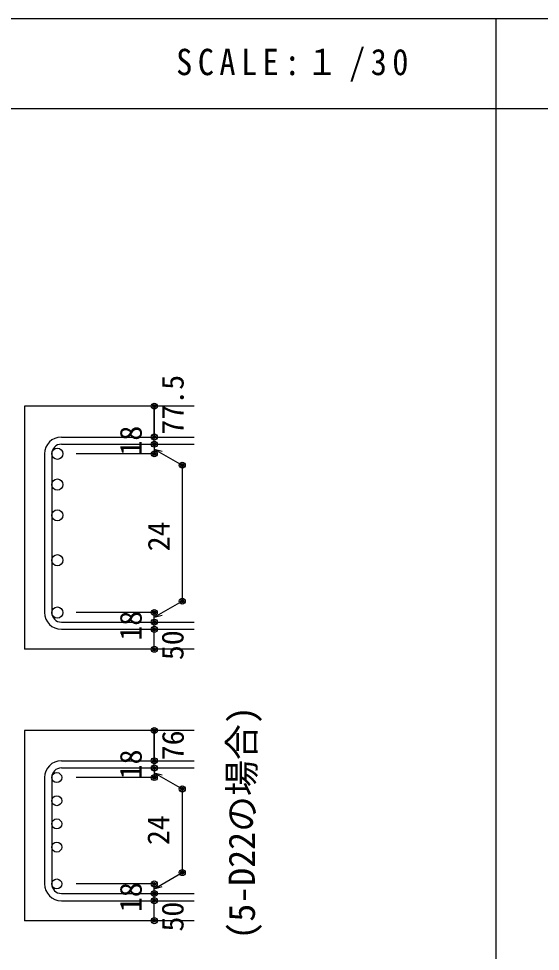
# Model space of a CAD drawing. Units: millimetres at full size, sheet at 1:30; details may follow other scales. Extents: x -5973 to 5954, y -4195 to 4201.
# Drawn here: x -2321 to -1013, y 1866 to 4201 of the extents above; entities that cross this region are included whole.
import ezdxf
from ezdxf.enums import TextEntityAlignment as Align

# ---------------------------------------------------------------- set-up
doc = ezdxf.new("R2010")
doc.units = ezdxf.units.MM
doc.header["$LTSCALE"] = 30
doc.header["$PDMODE"] = 32
doc.header["$PDSIZE"] = 15
for name, color, linetype in [('0-1_躯体線', 2, 'Continuous'), ('0-5_基礎梁筋', 7, 'Continuous'), ('0-6_スタラップ筋', 7, 'Continuous'), ('0-7_文字', 4, 'Continuous'), ('0-D_寸法', 4, 'Continuous'), ('6-7_文字', 7, 'Continuous'), ('F-0_枠', 6, 'Continuous')]:
    doc.layers.add(name, color=color, linetype=linetype)
doc.styles.add('ＭＳ ゴシック', font='')
doc.styles.get('ＭＳ ゴシック').set_extended_font_data('MS Gothic')

msp = doc.modelspace()

# ---------------------------------------------------------------- linework, layer by layer
at = {"layer": '0-1_躯体線'}
for p, q in [((-1880.8, 3231.03), (-2305.8, 3231.03)), ((-2305.8, 3231.03), (-2305.8, 2622.53)), ((-1880.8, 2622.53), (-2305.8, 2622.53)), ((-1880.8, 2419.07), (-2305.8, 2419.07)), ((-2305.8, 2419.07), (-2305.8, 1943.07)), ((-1880.8, 1943.07), (-2305.8, 1943.07))]:
    msp.add_line(p, q, dxfattribs=at)
at = {"layer": '0-5_基礎梁筋', "color": 3}
for centre, radius in [((-2223.8, 3111.83), 14), ((-2223.8, 3034.83), 14), ((-2223.8, 2957.83), 14), ((-2223.8, 2845.53), 14), ((-2223.8, 2714.53), 14), ((-2225.3, 2301.37), 12.5), ((-2225.3, 2243.37), 12.5), ((-2225.3, 2185.37), 12.5), ((-2225.3, 2127.37), 12.5), ((-2225.3, 2035.07), 12.5), ((-2225.3, 2035.07), 12.5)]:
    msp.add_circle(centre, radius, dxfattribs=at)
at = {"layer": '0-6_スタラップ筋'}
for p, q in [((-2213.8, 3153.83), (-1880.8, 3153.83)), ((-2213.8, 3135.83), (-1880.8, 3135.83)), ((-2255.8, 3111.83), (-2255.8, 2714.53)), ((-2237.8, 3111.83), (-2237.8, 2714.53)), ((-2213.8, 2690.53), (-1880.8, 2690.53)), ((-2213.8, 2672.53), (-1880.8, 2672.53)), ((-2213.8, 2343.37), (-1880.8, 2343.37)), ((-2213.8, 2325.37), (-1880.8, 2325.37)), ((-2255.8, 2301.37), (-2255.8, 2035.07)), ((-2237.8, 2301.37), (-2237.8, 2035.07)), ((-2213.8, 2011.07), (-1880.8, 2011.07)), ((-2213.8, 1993.07), (-1880.8, 1993.07))]:
    msp.add_line(p, q, dxfattribs=at)
for centre, radius, start, end in [((-2213.8, 3111.83), 42, 90, 180), ((-2213.8, 3111.83), 24, 90, 180), ((-2213.8, 2714.53), 42, 180, 270), ((-2213.8, 2714.53), 24, 180, 270), ((-2213.8, 2301.37), 42, 90, 180), ((-2213.8, 2301.37), 24, 90, 180), ((-2213.8, 2035.07), 42, 180, 270), ((-2213.8, 2035.07), 24, 180, 270)]:
    msp.add_arc(centre, radius, start, end, dxfattribs=at)
at = {"layer": '0-D_寸法'}
for p, q in [((-1980.8, 3153.83), (-1980.8, 3231.03)), ((-1980.8, 3231.03), (-1980.8, 3153.83)), ((-1980.8, 3135.83), (-1980.8, 3153.83)), ((-1980.8, 3135.83), (-1980.8, 3111.83)), ((-1980.8, 3111.83), (-2176.89, 3111.83)), ((-1980.8, 3123.83), (-1910.74, 3083.39)), ((-1980.8, 3123.83), (-1961.48, 3118.66)), ((-1910.74, 3083.39), (-1910.74, 2742.98)), ((-1980.8, 2702.53), (-1910.74, 2742.98)), ((-1980.8, 2714.53), (-2176.89, 2714.53)), ((-1980.8, 2690.53), (-1980.8, 2714.53)), ((-1980.8, 2702.53), (-1961.48, 2707.71)), ((-1980.8, 2672.53), (-1980.8, 2690.53)), ((-1980.8, 2622.53), (-1980.8, 2672.53)), ((-1980.8, 2325.37), (-1980.8, 2343.37)), ((-1980.8, 2325.37), (-1980.8, 2301.37)), ((-1980.8, 2313.37), (-1910.74, 2272.93)), ((-1980.8, 2313.37), (-1961.48, 2308.2)), ((-1980.8, 2301.37), (-2176.89, 2301.37)), ((-1910.74, 2272.93), (-1910.74, 2063.52)), ((-1980.8, 2023.07), (-1910.74, 2063.52)), ((-1980.8, 2035.07), (-2176.89, 2035.07)), ((-1980.8, 2011.07), (-1980.8, 2035.07)), ((-1980.8, 2023.07), (-1961.48, 2028.25)), ((-1980.8, 1993.07), (-1980.8, 2011.07)), ((-1980.8, 1943.07), (-1980.8, 1993.07))]:
    msp.add_line(p, q, dxfattribs=at)
msp.add_lwpolyline([(-1980.8, 2343.37), (-1980.8, 2419.07), (-1980.8, 2343.37)], dxfattribs=at)
for centre, radius in [((-1980.8, 3231.03), 4), ((-1980.8, 3231.03), 3.6), ((-1980.8, 3231.03), 3.2), ((-1980.8, 3231.03), 2.8), ((-1980.8, 3231.03), 2.4), ((-1980.8, 3231.03), 2), ((-1980.8, 3231.03), 1.6), ((-1980.8, 3231.03), 1.2), ((-1980.8, 3231.03), 0.8), ((-1980.8, 3231.03), 0.4), ((-1980.8, 3153.83), 4), ((-1980.8, 3153.83), 3.6), ((-1980.8, 3153.83), 3.2), ((-1980.8, 3153.83), 2.8), ((-1980.8, 3153.83), 2.4), ((-1980.8, 3153.83), 2), ((-1980.8, 3153.83), 1.6), ((-1980.8, 3153.83), 1.2), ((-1980.8, 3153.83), 0.8), ((-1980.8, 3153.83), 0.4), ((-1980.8, 3135.83), 4), ((-1980.8, 3135.83), 3.6), ((-1980.8, 3135.83), 3.2), ((-1980.8, 3135.83), 2.8), ((-1980.8, 3135.83), 2.4), ((-1980.8, 3135.83), 2), ((-1980.8, 3135.83), 1.6), ((-1980.8, 3135.83), 1.2), ((-1980.8, 3135.83), 0.8), ((-1980.8, 3135.83), 0.4), ((-1980.8, 3111.83), 4), ((-1980.8, 3111.83), 3.6), ((-1980.8, 3111.83), 3.2), ((-1980.8, 3111.83), 2.8), ((-1980.8, 3111.83), 2.4), ((-1980.8, 3111.83), 2), ((-1980.8, 3111.83), 1.6), ((-1980.8, 3111.83), 1.2), ((-1980.8, 3111.83), 0.8), ((-1980.8, 3111.83), 0.4), ((-1910.74, 3083.39), 4), ((-1910.74, 3083.39), 3.6), ((-1910.74, 3083.39), 3.2), ((-1910.74, 3083.39), 2.8), ((-1910.74, 3083.39), 2.4), ((-1910.74, 3083.39), 2), ((-1910.74, 3083.39), 1.6), ((-1910.74, 3083.39), 1.2), ((-1910.74, 3083.39), 0.8), ((-1910.74, 3083.39), 0.4), ((-1910.74, 2742.98), 4), ((-1910.74, 2742.98), 3.6), ((-1910.74, 2742.98), 3.2), ((-1910.74, 2742.98), 2.8), ((-1910.74, 2742.98), 2.4), ((-1910.74, 2742.98), 2), ((-1910.74, 2742.98), 1.6), ((-1910.74, 2742.98), 1.2), ((-1910.74, 2742.98), 0.8), ((-1910.74, 2742.98), 0.4), ((-1980.8, 2714.53), 4), ((-1980.8, 2714.53), 3.6), ((-1980.8, 2714.53), 3.2), ((-1980.8, 2714.53), 2.8), ((-1980.8, 2714.53), 2.4), ((-1980.8, 2714.53), 2), ((-1980.8, 2714.53), 1.6), ((-1980.8, 2714.53), 1.2), ((-1980.8, 2714.53), 0.8), ((-1980.8, 2714.53), 0.4), ((-1980.8, 2690.53), 4), ((-1980.8, 2690.53), 3.6), ((-1980.8, 2690.53), 3.2), ((-1980.8, 2690.53), 2.8), ((-1980.8, 2690.53), 2.4), ((-1980.8, 2690.53), 2), ((-1980.8, 2690.53), 1.6), ((-1980.8, 2690.53), 1.2), ((-1980.8, 2690.53), 0.8), ((-1980.8, 2690.53), 0.4), ((-1980.8, 2672.53), 4), ((-1980.8, 2672.53), 3.6), ((-1980.8, 2672.53), 3.2), ((-1980.8, 2672.53), 2.8), ((-1980.8, 2672.53), 2.4), ((-1980.8, 2672.53), 2), ((-1980.8, 2672.53), 1.6), ((-1980.8, 2672.53), 1.2), ((-1980.8, 2672.53), 0.8), ((-1980.8, 2672.53), 0.4), ((-1980.8, 2622.53), 4), ((-1980.8, 2622.53), 3.6), ((-1980.8, 2622.53), 3.2), ((-1980.8, 2622.53), 2.8), ((-1980.8, 2622.53), 2.4), ((-1980.8, 2622.53), 2), ((-1980.8, 2622.53), 1.6), ((-1980.8, 2622.53), 1.2), ((-1980.8, 2622.53), 0.8), ((-1980.8, 2622.53), 0.4), ((-1980.8, 2419.07), 4), ((-1980.8, 2419.07), 3.6), ((-1980.8, 2419.07), 3.2), ((-1980.8, 2419.07), 2.8), ((-1980.8, 2419.07), 2.4), ((-1980.8, 2419.07), 2), ((-1980.8, 2419.07), 1.6), ((-1980.8, 2419.07), 1.2), ((-1980.8, 2419.07), 0.8), ((-1980.8, 2419.07), 0.4), ((-1980.8, 2343.37), 4), ((-1980.8, 2343.37), 3.6), ((-1980.8, 2343.37), 3.2), ((-1980.8, 2343.37), 2.8), ((-1980.8, 2343.37), 2.4), ((-1980.8, 2343.37), 2), ((-1980.8, 2343.37), 1.6), ((-1980.8, 2343.37), 1.2), ((-1980.8, 2343.37), 0.8), ((-1980.8, 2343.37), 0.4), ((-1980.8, 2325.37), 4), ((-1980.8, 2325.37), 3.6), ((-1980.8, 2325.37), 3.2), ((-1980.8, 2325.37), 2.8), ((-1980.8, 2325.37), 2.4), ((-1980.8, 2325.37), 2), ((-1980.8, 2325.37), 1.6), ((-1980.8, 2325.37), 1.2), ((-1980.8, 2325.37), 0.8), ((-1980.8, 2325.37), 0.4), ((-1980.8, 2301.37), 4), ((-1980.8, 2301.37), 3.6), ((-1980.8, 2301.37), 3.2), ((-1980.8, 2301.37), 2.8), ((-1980.8, 2301.37), 2.4), ((-1980.8, 2301.37), 2), ((-1980.8, 2301.37), 1.6), ((-1980.8, 2301.37), 1.2), ((-1980.8, 2301.37), 0.8), ((-1980.8, 2301.37), 0.4), ((-1910.74, 2272.93), 4), ((-1910.74, 2272.93), 3.6), ((-1910.74, 2272.93), 3.2), ((-1910.74, 2272.93), 2.8), ((-1910.74, 2272.93), 2.4), ((-1910.74, 2272.93), 2), ((-1910.74, 2272.93), 1.6), ((-1910.74, 2272.93), 1.2), ((-1910.74, 2272.93), 0.8), ((-1910.74, 2272.93), 0.4), ((-1910.74, 2063.52), 4), ((-1910.74, 2063.52), 3.6), ((-1910.74, 2063.52), 3.2), ((-1910.74, 2063.52), 2.8), ((-1910.74, 2063.52), 2.4), ((-1910.74, 2063.52), 2), ((-1910.74, 2063.52), 1.6), ((-1910.74, 2063.52), 1.2), ((-1910.74, 2063.52), 0.8), ((-1910.74, 2063.52), 0.4), ((-1980.8, 2035.07), 4), ((-1980.8, 2035.07), 3.6), ((-1980.8, 2035.07), 3.2), ((-1980.8, 2035.07), 2.8), ((-1980.8, 2035.07), 2.4), ((-1980.8, 2035.07), 2), ((-1980.8, 2035.07), 1.6), ((-1980.8, 2035.07), 1.2), ((-1980.8, 2035.07), 0.8), ((-1980.8, 2035.07), 0.4), ((-1980.8, 2011.07), 4), ((-1980.8, 2011.07), 3.6), ((-1980.8, 2011.07), 3.2), ((-1980.8, 2011.07), 2.8), ((-1980.8, 2011.07), 2.4), ((-1980.8, 2011.07), 2), ((-1980.8, 2011.07), 1.6), ((-1980.8, 2011.07), 1.2), ((-1980.8, 2011.07), 0.8), ((-1980.8, 2011.07), 0.4), ((-1980.8, 1993.07), 4), ((-1980.8, 1993.07), 3.6), ((-1980.8, 1993.07), 3.2), ((-1980.8, 1993.07), 2.8), ((-1980.8, 1993.07), 2.4), ((-1980.8, 1993.07), 2), ((-1980.8, 1993.07), 1.6), ((-1980.8, 1993.07), 1.2), ((-1980.8, 1993.07), 0.8), ((-1980.8, 1993.07), 0.4), ((-1980.8, 1943.07), 4), ((-1980.8, 1943.07), 3.6), ((-1980.8, 1943.07), 3.2), ((-1980.8, 1943.07), 2.8), ((-1980.8, 1943.07), 2.4), ((-1980.8, 1943.07), 2), ((-1980.8, 1943.07), 1.6), ((-1980.8, 1943.07), 1.2), ((-1980.8, 1943.07), 0.8), ((-1980.8, 1943.07), 0.4)]:
    msp.add_circle(centre, radius, dxfattribs=at)
at = {"layer": '0-D_寸法', "color": 7}
for p in [(-1980.8, 3231.03), (-1980.8, 3153.83), (-1980.8, 3135.83), (-1980.8, 3111.83), (-1910.74, 3083.39), (-1910.74, 2742.98), (-1980.8, 2714.53), (-1980.8, 2714.53), (-1980.8, 2690.53), (-1980.8, 2672.53), (-1980.8, 2622.53), (-1980.8, 2419.07), (-1980.8, 2343.37), (-1980.8, 2325.37), (-1980.8, 2301.37), (-1910.74, 2272.93), (-1910.74, 2063.52), (-1980.8, 2035.07), (-1980.8, 2035.07), (-1980.8, 2011.07), (-1980.8, 1993.07), (-1980.8, 1943.07)]:
    msp.add_point(p, dxfattribs=at)
at = {"layer": 'F-0_枠'}
msp.add_line((-5972.88, 4201.15), (5954.1, 4201.15), dxfattribs=at)
at = {"layer": 'F-0_枠', "color": 2}
for p, q in [((-1124.64, 4201.15), (-1124.64, -4195.24)), ((-5972.88, 3976.15), (3723.6, 3976.15))]:
    msp.add_line(p, q, dxfattribs=at)

# ---------------------------------------------------------------- texts
at = {"layer": '0-7_文字', "color": 7, "style": 'ＭＳ ゴシック'}
msp.add_text('(5-D22の場合)', height=65.98, rotation=90, dxfattribs=at).set_placement((-1708.91, 1895.84), align=Align.BOTTOM_LEFT)
at = {"layer": '0-D_寸法', "style": 'ＭＳ ゴシック'}
for s, p in [('77.5', (-1890.8, 3159.83)), ('18', (-1995.8, 3107.33)), ('24', (-1925.74, 2867.68)), ('18', (-1995.8, 2644.03)), ('50', (-1891.16, 2595.31)), ('76', (-1890.42, 2344.66)), ('18', (-1995.8, 2296.87)), ('24', (-1926.87, 2132.43)), ('18', (-1995.8, 1964.57)), ('50', (-1891.16, 1915.85))]:
    msp.add_text(s, height=54.99, rotation=90, dxfattribs=at).set_placement(p, align=Align.BOTTOM_LEFT)
at = {"layer": '6-7_文字', "color": 2, "insert": (-1925.98, 4043.65), "char_height": 65.98, "attachment_point": 7, "style": 'ＭＳ ゴシック'}
msp.add_mtext('\\T1.34;\\W0.9;SCALE:１/30', dxfattribs=at)

doc.saveas('drawing.dxf')
